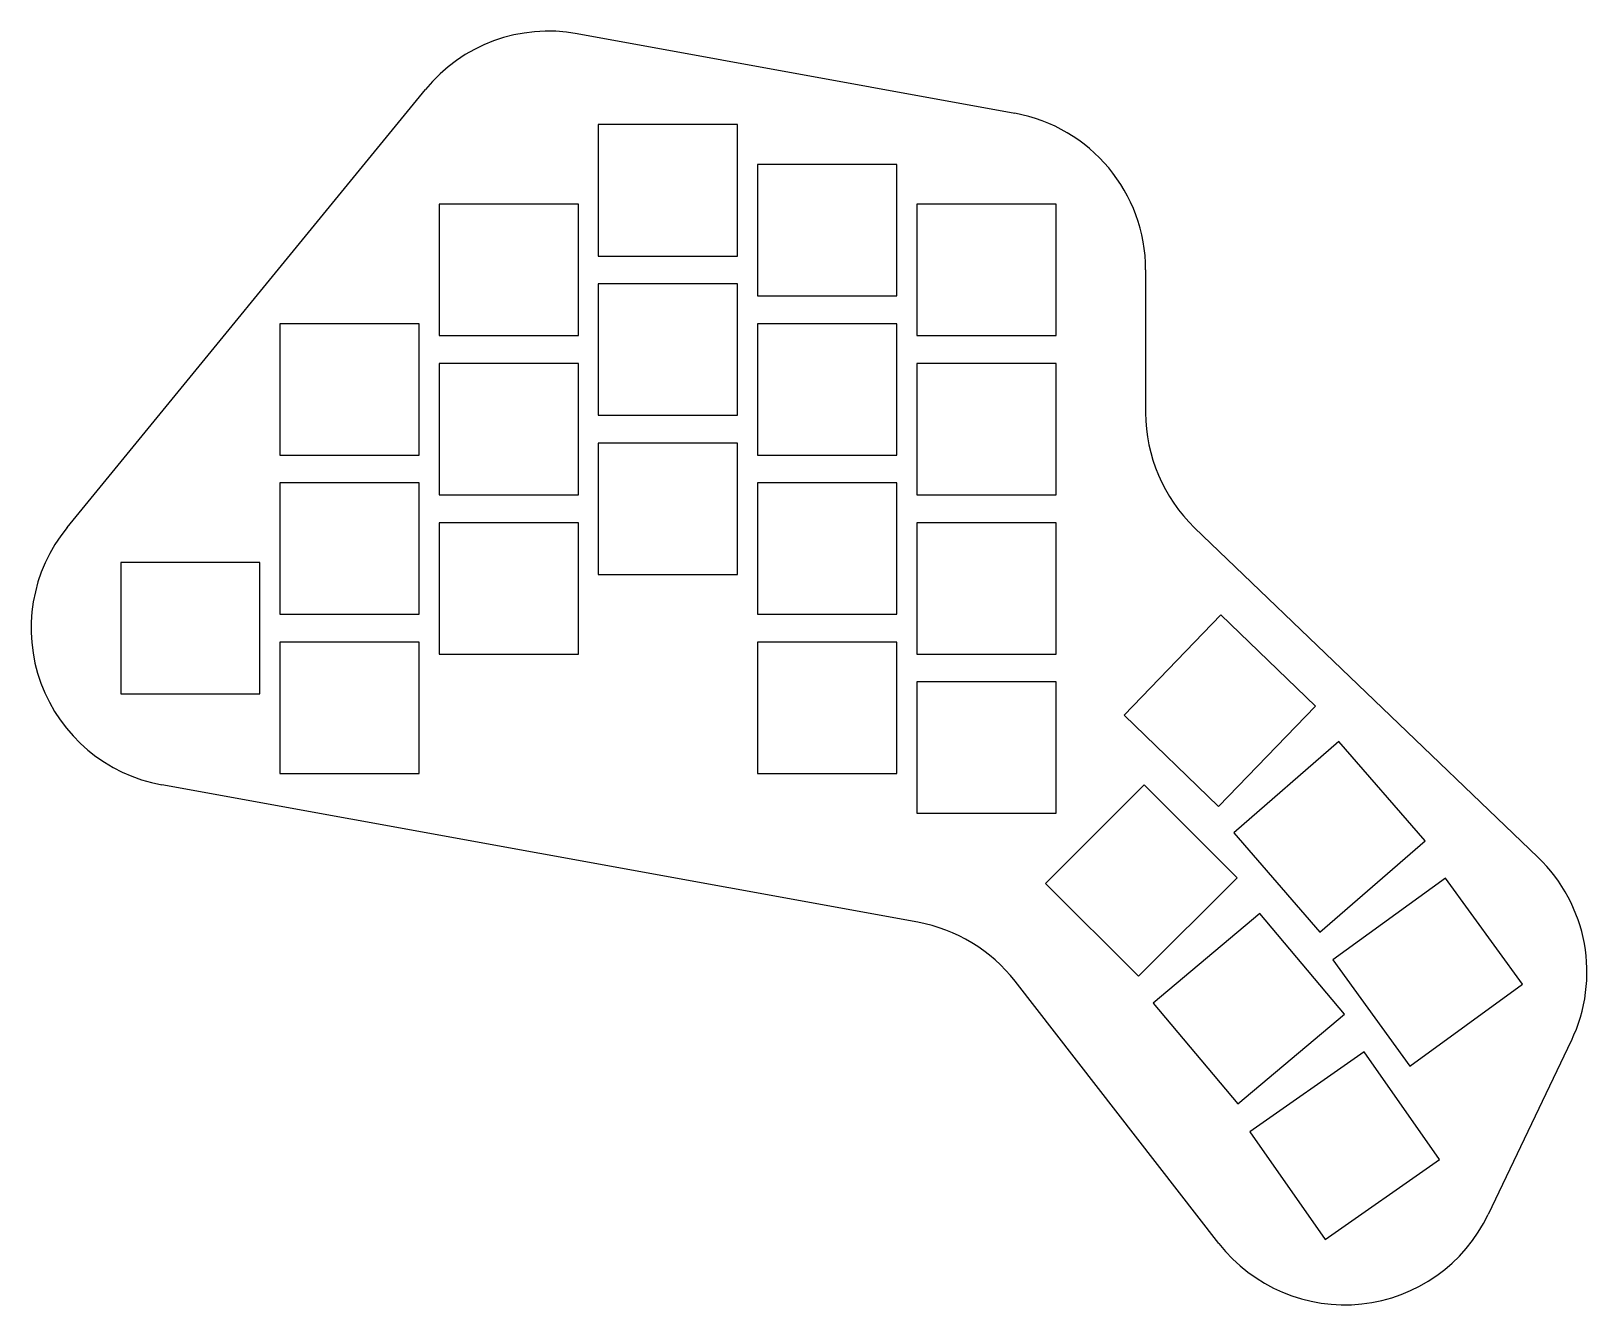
# Model space of a CAD drawing. Header units: millimetres. Extents: x 80 to 275, y -165 to -5.
import ezdxf

# ---------------------------------------------------------------- set-up
doc = ezdxf.new("R2010")
doc.units = ezdxf.units.MM

msp = doc.modelspace()

# ---------------------------------------------------------------- linework, layer by layer
for p, q in [((148.58, -5.32), (203.58, -15.32)), ((84.52, -67.34), (129.52, -12.34)), ((168.75, -16.75), (151.25, -16.75)), ((151.25, -16.75), (151.25, -33.25)), ((168.75, -33.25), (168.75, -16.75)), ((188.75, -21.75), (171.25, -21.75)), ((171.25, -21.75), (171.25, -38.25)), ((188.75, -38.25), (188.75, -21.75)), ((148.75, -26.75), (131.25, -26.75)), ((131.25, -26.75), (131.25, -43.25)), ((148.75, -43.25), (148.75, -26.75)), ((208.75, -26.75), (191.25, -26.75)), ((191.25, -26.75), (191.25, -43.25)), ((208.75, -43.25), (208.75, -26.75)), ((151.25, -33.25), (168.75, -33.25)), ((220, -35), (220, -52.95)), ((168.75, -36.75), (151.25, -36.75)), ((151.25, -36.75), (151.25, -53.25)), ((168.75, -53.25), (168.75, -36.75)), ((171.25, -38.25), (188.75, -38.25)), ((128.75, -41.75), (111.25, -41.75)), ((111.25, -41.75), (111.25, -58.25)), ((128.75, -58.25), (128.75, -41.75)), ((188.75, -41.75), (171.25, -41.75)), ((171.25, -41.75), (171.25, -58.25)), ((188.75, -58.25), (188.75, -41.75)), ((131.25, -43.25), (148.75, -43.25)), ((191.25, -43.25), (208.75, -43.25)), ((148.75, -46.75), (131.25, -46.75)), ((131.25, -46.75), (131.25, -63.25)), ((148.75, -63.25), (148.75, -46.75)), ((208.75, -46.75), (191.25, -46.75)), ((191.25, -46.75), (191.25, -63.25)), ((208.75, -63.25), (208.75, -46.75)), ((151.25, -53.25), (168.75, -53.25)), ((111.25, -58.25), (128.75, -58.25)), ((168.75, -56.75), (151.25, -56.75)), ((151.25, -56.75), (151.25, -73.25)), ((168.75, -73.25), (168.75, -56.75)), ((171.25, -58.25), (188.75, -58.25)), ((128.75, -61.75), (111.25, -61.75)), ((111.25, -61.75), (111.25, -78.25)), ((128.75, -78.25), (128.75, -61.75)), ((188.75, -61.75), (171.25, -61.75)), ((171.25, -61.75), (171.25, -78.25)), ((188.75, -78.25), (188.75, -61.75)), ((131.25, -63.25), (148.75, -63.25)), ((191.25, -63.25), (208.75, -63.25)), ((148.75, -66.75), (131.25, -66.75)), ((131.25, -66.75), (131.25, -83.25)), ((148.75, -83.25), (148.75, -66.75)), ((208.75, -66.75), (191.25, -66.75)), ((191.25, -66.75), (191.25, -83.25)), ((208.75, -83.25), (208.75, -66.75)), ((226.15, -67.38), (269.27, -108.77)), ((108.75, -71.75), (91.25, -71.75)), ((91.25, -71.75), (91.25, -88.25)), ((108.75, -88.25), (108.75, -71.75)), ((151.25, -73.25), (168.75, -73.25)), ((111.25, -78.25), (128.75, -78.25)), ((171.25, -78.25), (188.75, -78.25)), ((229.45, -78.33), (217.29, -90.92)), ((241.32, -89.8), (229.45, -78.33)), ((128.75, -81.75), (111.25, -81.75)), ((111.25, -81.75), (111.25, -98.25)), ((128.75, -98.25), (128.75, -81.75)), ((188.75, -81.75), (171.25, -81.75)), ((171.25, -81.75), (171.25, -98.25)), ((188.75, -98.25), (188.75, -81.75)), ((131.25, -83.25), (148.75, -83.25)), ((191.25, -83.25), (208.75, -83.25)), ((208.75, -86.75), (191.25, -86.75)), ((191.25, -86.75), (191.25, -103.25)), ((208.75, -103.25), (208.75, -86.75)), ((91.25, -88.25), (108.75, -88.25)), ((229.16, -102.39), (241.32, -89.8)), ((217.29, -90.92), (229.16, -102.39)), ((244.27, -94.24), (231.07, -105.72)), ((255.1, -106.69), (244.27, -94.24)), ((111.25, -98.25), (128.75, -98.25)), ((171.25, -98.25), (188.75, -98.25)), ((191.39, -116.94), (96.42, -99.68)), ((219.81, -99.69), (207.44, -112.06)), ((231.48, -111.36), (219.81, -99.69)), ((191.25, -103.25), (208.75, -103.25)), ((231.07, -105.72), (241.89, -118.18)), ((241.89, -118.18), (255.1, -106.69)), ((219.1, -123.73), (231.48, -111.36)), ((257.65, -111.38), (243.5, -121.67)), ((267.35, -124.73), (257.65, -111.38)), ((207.44, -112.06), (219.1, -123.73)), ((234.35, -115.85), (220.95, -127.1)), ((244.96, -128.49), (234.35, -115.85)), ((243.5, -121.67), (253.2, -135.02)), ((229.21, -157.28), (203.6, -124.34)), ((253.2, -135.02), (267.35, -124.73)), ((220.95, -127.1), (231.56, -139.74)), ((231.56, -139.74), (244.96, -128.49)), ((273.47, -131.83), (263.04, -153.63)), ((247.44, -133.22), (233.1, -143.26)), ((256.9, -146.74), (247.44, -133.22)), ((233.1, -143.26), (242.56, -156.78)), ((242.56, -156.78), (256.9, -146.74))]:
    msp.add_line(p, q)
for centre, start, end in [((145, -25), 439.6952, 140.7106), ((200, -35), 360, 79.6952), ((240, -52.95), 180, 226.1744), ((100, -80), 140.7106, 259.6952), ((255.43, -123.2), 334.444, 46.1744), ((187.81, -136.62), 37.875, 79.6952), ((245, -145), 217.875, 334.444)]:
    msp.add_arc(centre, 20, start, end)

doc.saveas('drawing.dxf')
